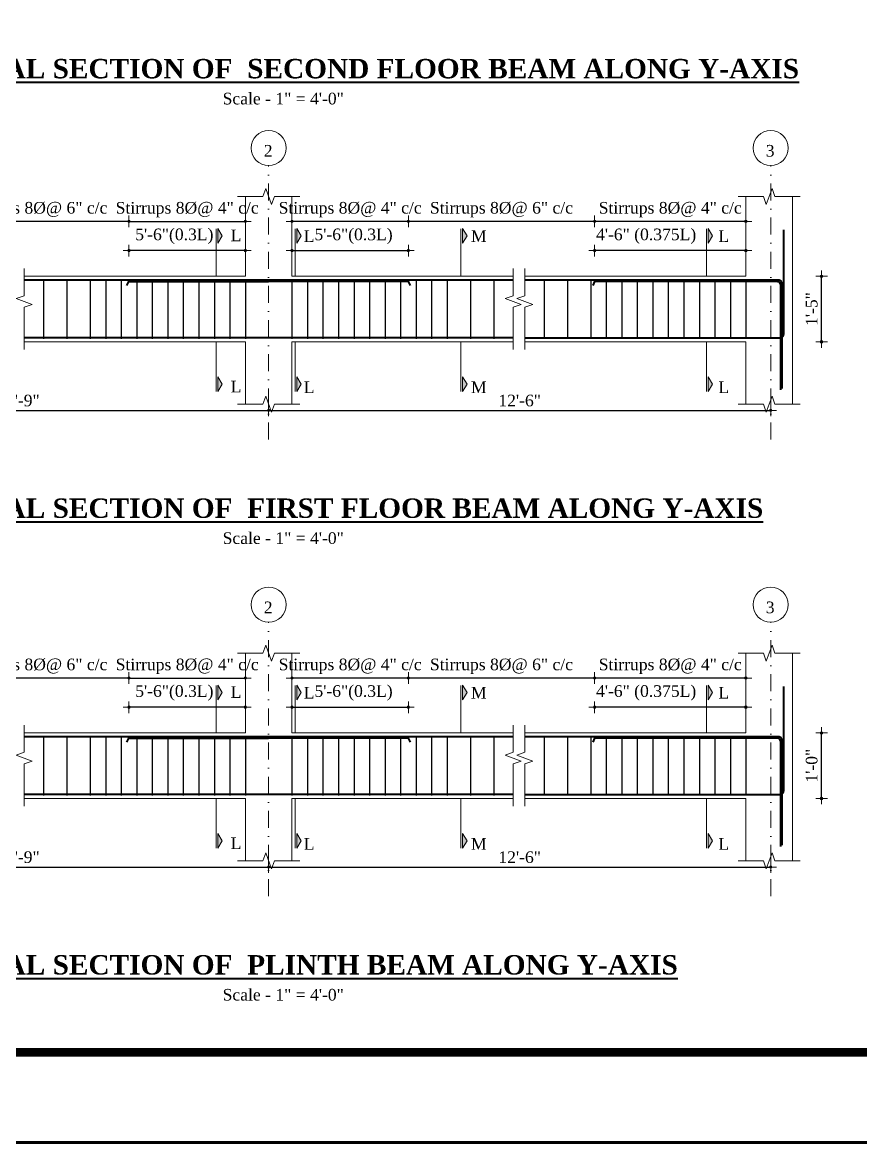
# Model space of a CAD drawing. Header units: inches. Extents: x 897 to 49934, y -34925 to -18564.
# Drawn here: x 25631 to 26063, y -25586 to -25009 of the extents above; entities that cross this region are included whole.
import ezdxf

# ---------------------------------------------------------------- set-up
doc = ezdxf.new("R2010")
doc.units = ezdxf.units.IN
doc.header["$LTSCALE"] = 35
doc.header["$MEASUREMENT"] = 0
doc.header["$PDMODE"] = 34
doc.linetypes.add('DASHDOTX2', pattern=[2, 1, -0.5, 0, -0.5])
for name, color, linetype, lineweight in [('SES- Door&Window', 21, 'Continuous', 15), ('SES-CENTRE', 8, 'DASHDOTX2', 13), ('SES-DIMENSION', 142, 'Continuous', 13), ('SES-HACTH', 8, 'Continuous', 13), ('SES-REBARS', 1, 'Continuous', 40), ('SES-SHEETS', 7, 'Continuous', 60), ('SES-SLAB OUTLINE', 4, 'Continuous', 18), ('SES-TEXT', 3, 'Continuous', 20), ('SES-TitleText', 7, 'Continuous', 40)]:
    doc.layers.add(name, color=color, linetype=linetype, lineweight=lineweight)
doc.layers.add('SES-STIRRUP', color=10, linetype='Continuous')
doc.styles.add('SES-ARAIL', font='times.ttf', dxfattribs={"height": 6})
doc.styles.add('SES-Title Text', font='times.ttf', dxfattribs={"height": 10})
doc.dimstyles.new('1.4', dxfattribs={"dimscale": 0, "dimtxt": 6, "dimasz": 0.5, "dimexe": 2, "dimexo": 9, "dimgap": 2, "dimtad": 1, "dimdec": 0, "dimlfac": 0.5, "dimzin": 3, "dimdsep": 46, "dimlunit": 4, "dimtxsty": 'SES-ARAIL', "dimblk": 'DIM', "dimcen": 3, "dimdle": 3, "dimse1": 1, "dimse2": 1, "dimclrd": 256, "dimclre": 256, "dimclrt": 7, "dimadec": 1, "dimazin": 2, "dimtfac": 1, "dimtdec": 0, "dimtix": 1, "dimtofl": 0, "dimtmove": 2, "dimatfit": 3, "dimldrblk": 'arrow', "dimfxl": 2, "dimfrac": 2, "dimtolj": 2, "dimtzin": 0, "dimarcsym": 0})

# ---------------------------------------------------------------- blocks, each defined once
blk = doc.blocks.new('s1')
at = {"layer": 'SES-SHEETS', "color": 8}
blk.add_lwpolyline([(14202.23, -12888.64), (17370.23, -12888.64), (17370.23, -15126.64), (14202.23, -15126.64)], close=True, dxfattribs=at)
at = {"layer": 'SES-SHEETS'}
for points in [[(14295.23, -12933.64), (17325.23, -12933.64), (17325.23, -15081.64), (14295.23, -15081.64)], [(14296.23, -12934.64), (17324.23, -12934.64), (17324.23, -15080.64), (14296.23, -15080.64)], [(14297.23, -12935.64), (17323.23, -12935.64), (17323.23, -15079.64), (14297.23, -15079.64)], [(14298.23, -12936.64), (17322.23, -12936.64), (17322.23, -15078.64), (14298.23, -15078.64)]]:
    blk.add_lwpolyline(points, close=True, dxfattribs=at)
blk = doc.blocks.new('DIM')
at = {"layer": 'SES-DIMENSION'}
h = blk.add_hatch(color=256, dxfattribs=at)
h.paths.add_polyline_path([(0, 1.3), (0, 0), (1.3, 0, 0.414214)])
h.paths.add_polyline_path([(1.3, 0), (0, 0), (0, -1.3, 0.414214)])
h.paths.add_polyline_path([(0, 0), (-1.3, 0, 0.414214), (0, -1.3)])
h.paths.add_polyline_path([(0, 1.3, 0.414214), (-1.3, 0), (0, 0)])
for p, q in [((-6, 0), (6, 0)), ((0, 6), (0, -6))]:
    blk.add_line(p, q, dxfattribs=at)
blk.add_circle((0, 0), 1.28, dxfattribs=at)
blk = doc.blocks.new('*D252')
at = {"layer": 'Defpoints', "color": 0, "ltscale": 10, "transparency": 16777216}
for p in [(25686, -25361.95), (25686, -25377.96), (25746, -25382.67)]:
    blk.add_point(p, dxfattribs=at)
at = {"layer": 'SES-DIMENSION', "lineweight": -2, "ltscale": 10, "transparency": 16777216}
blk.add_line((25745.5, -25361.95), (25686.5, -25361.95), dxfattribs=at)
at = {"layer": 'SES-DIMENSION', "lineweight": -2, "ltscale": 10, "transparency": 16777216, "xscale": 0.5, "yscale": 0.5, "zscale": 0.5, "rotation": 180}
blk.add_blockref('DIM', (25686, -25361.95), dxfattribs=at)
at = {"layer": 'SES-DIMENSION', "lineweight": -2, "ltscale": 10, "transparency": 16777216, "xscale": 0.5, "yscale": 0.5, "zscale": 0.5}
blk.add_blockref('DIM', (25746, -25361.95), dxfattribs=at)
at = {"layer": 'SES-DIMENSION', "color": 7, "ltscale": 10, "transparency": 16777216, "insert": (25709.37, -25354.59), "char_height": 6, "attachment_point": 5, "style": 'SES-ARAIL'}
blk.add_mtext('\\A2;5\'-6"(0.3L)', dxfattribs=at)
blk = doc.blocks.new('arrow')
at = {"layer": 'SES-DIMENSION'}
blk.add_lwpolyline([(1.2, 0, 0, 2.1, 0), (-2.3, 0, 0, 0, 0), (1.2, 0, 0, 0, 0)], format="xyseb", dxfattribs=at)
blk = doc.blocks.new('*D253')
at = {"layer": 'Defpoints', "color": 0, "ltscale": 10, "transparency": 16777216}
for p in [(25746, -25346.91), (25746, -25360.45), (25686, -25377.96)]:
    blk.add_point(p, dxfattribs=at)
at = {"layer": 'SES-DIMENSION', "lineweight": -2, "ltscale": 10, "transparency": 16777216}
blk.add_line((25686.5, -25346.91), (25745.5, -25346.91), dxfattribs=at)
at = {"layer": 'SES-DIMENSION', "lineweight": -2, "ltscale": 10, "transparency": 16777216, "xscale": 0.5, "yscale": 0.5, "zscale": 0.5, "rotation": 180}
blk.add_blockref('DIM', (25686, -25346.91), dxfattribs=at)
at = {"layer": 'SES-DIMENSION', "lineweight": -2, "ltscale": 10, "transparency": 16777216, "xscale": 0.5, "yscale": 0.5, "zscale": 0.5}
blk.add_blockref('DIM', (25746, -25346.91), dxfattribs=at)
at = {"layer": 'SES-DIMENSION', "color": 7, "ltscale": 10, "transparency": 16777216, "insert": (25716, -25340.88), "char_height": 6, "attachment_point": 5, "style": 'SES-ARAIL'}
blk.add_mtext('\\A2;Stirrups 8%%C@ 4" c/c', dxfattribs=at)
blk = doc.blocks.new('*D254')
at = {"layer": 'Defpoints', "color": 0, "ltscale": 10, "transparency": 16777216}
for p in [(25926, -25361.95), (26004, -25382.67), (25926, -25385.42)]:
    blk.add_point(p, dxfattribs=at)
at = {"layer": 'SES-DIMENSION', "lineweight": -2, "ltscale": 10, "transparency": 16777216}
blk.add_line((26003.5, -25361.95), (25926.5, -25361.95), dxfattribs=at)
at = {"layer": 'SES-DIMENSION', "lineweight": -2, "ltscale": 10, "transparency": 16777216, "xscale": 0.5, "yscale": 0.5, "zscale": 0.5, "rotation": 180}
blk.add_blockref('DIM', (25926, -25361.95), dxfattribs=at)
at = {"layer": 'SES-DIMENSION', "lineweight": -2, "ltscale": 10, "transparency": 16777216, "xscale": 0.5, "yscale": 0.5, "zscale": 0.5}
blk.add_blockref('DIM', (26004, -25361.95), dxfattribs=at)
at = {"layer": 'SES-DIMENSION', "color": 7, "ltscale": 10, "transparency": 16777216, "insert": (25952.57, -25354.59), "char_height": 6, "attachment_point": 5, "style": 'SES-ARAIL'}
blk.add_mtext('\\A2;4\'-6" (0.375L)', dxfattribs=at)
blk = doc.blocks.new('*D255')
at = {"layer": 'Defpoints', "color": 0, "ltscale": 10, "transparency": 16777216}
for p in [(25926, -25346.91), (26004, -25358.89), (25926, -25363.45)]:
    blk.add_point(p, dxfattribs=at)
at = {"layer": 'SES-DIMENSION', "lineweight": -2, "ltscale": 10, "transparency": 16777216}
blk.add_line((26003.5, -25346.91), (25926.5, -25346.91), dxfattribs=at)
at = {"layer": 'SES-DIMENSION', "lineweight": -2, "ltscale": 10, "transparency": 16777216, "xscale": 0.5, "yscale": 0.5, "zscale": 0.5, "rotation": 180}
blk.add_blockref('DIM', (25926, -25346.91), dxfattribs=at)
at = {"layer": 'SES-DIMENSION', "lineweight": -2, "ltscale": 10, "transparency": 16777216, "xscale": 0.5, "yscale": 0.5, "zscale": 0.5}
blk.add_blockref('DIM', (26004, -25346.91), dxfattribs=at)
at = {"layer": 'SES-DIMENSION', "color": 7, "ltscale": 10, "transparency": 16777216, "insert": (25965, -25340.88), "char_height": 6, "attachment_point": 5, "style": 'SES-ARAIL'}
blk.add_mtext('\\A2;Stirrups 8%%C@ 4" c/c', dxfattribs=at)
blk = doc.blocks.new('*D256')
at = {"layer": 'Defpoints', "color": 0, "ltscale": 10, "transparency": 16777216}
for p in [(25830, -25361.95), (25830, -25377.96), (25770, -25382.67)]:
    blk.add_point(p, dxfattribs=at)
at = {"layer": 'SES-DIMENSION', "lineweight": -2, "ltscale": 10, "transparency": 16777216}
blk.add_line((25770.5, -25361.95), (25829.5, -25361.95), dxfattribs=at)
at = {"layer": 'SES-DIMENSION', "lineweight": -2, "ltscale": 10, "transparency": 16777216, "xscale": 0.5, "yscale": 0.5, "zscale": 0.5, "rotation": 180}
blk.add_blockref('DIM', (25770, -25361.95), dxfattribs=at)
at = {"layer": 'SES-DIMENSION', "lineweight": -2, "ltscale": 10, "transparency": 16777216, "xscale": 0.5, "yscale": 0.5, "zscale": 0.5}
blk.add_blockref('DIM', (25830, -25361.95), dxfattribs=at)
at = {"layer": 'SES-DIMENSION', "color": 7, "ltscale": 10, "transparency": 16777216, "insert": (25801.75, -25354.59), "char_height": 6, "attachment_point": 5, "style": 'SES-ARAIL'}
blk.add_mtext('\\A2;5\'-6"(0.3L)', dxfattribs=at)
blk = doc.blocks.new('*D257')
at = {"layer": 'Defpoints', "color": 0, "ltscale": 10, "transparency": 16777216}
for p in [(25830, -25346.91), (25926, -25363.45), (25830, -25377.96)]:
    blk.add_point(p, dxfattribs=at)
at = {"layer": 'SES-DIMENSION', "lineweight": -2, "ltscale": 10, "transparency": 16777216}
blk.add_line((25925.5, -25346.91), (25830.5, -25346.91), dxfattribs=at)
at = {"layer": 'SES-DIMENSION', "lineweight": -2, "ltscale": 10, "transparency": 16777216, "xscale": 0.5, "yscale": 0.5, "zscale": 0.5, "rotation": 180}
blk.add_blockref('DIM', (25830, -25346.91), dxfattribs=at)
at = {"layer": 'SES-DIMENSION', "lineweight": -2, "ltscale": 10, "transparency": 16777216, "xscale": 0.5, "yscale": 0.5, "zscale": 0.5}
blk.add_blockref('DIM', (25926, -25346.91), dxfattribs=at)
at = {"layer": 'SES-DIMENSION', "color": 7, "ltscale": 10, "transparency": 16777216, "insert": (25878, -25340.88), "char_height": 6, "attachment_point": 5, "style": 'SES-ARAIL'}
blk.add_mtext('\\A2;Stirrups 8%%C@ 6" c/c', dxfattribs=at)
blk = doc.blocks.new('*D258')
at = {"layer": 'Defpoints', "color": 0, "ltscale": 10, "transparency": 16777216}
for p in [(25770, -25346.91), (25770, -25360.45), (25830, -25377.96)]:
    blk.add_point(p, dxfattribs=at)
at = {"layer": 'SES-DIMENSION', "lineweight": -2, "ltscale": 10, "transparency": 16777216}
blk.add_line((25829.5, -25346.91), (25770.5, -25346.91), dxfattribs=at)
at = {"layer": 'SES-DIMENSION', "lineweight": -2, "ltscale": 10, "transparency": 16777216, "xscale": 0.5, "yscale": 0.5, "zscale": 0.5, "rotation": 180}
blk.add_blockref('DIM', (25770, -25346.91), dxfattribs=at)
at = {"layer": 'SES-DIMENSION', "lineweight": -2, "ltscale": 10, "transparency": 16777216, "xscale": 0.5, "yscale": 0.5, "zscale": 0.5}
blk.add_blockref('DIM', (25830, -25346.91), dxfattribs=at)
at = {"layer": 'SES-DIMENSION', "color": 7, "ltscale": 10, "transparency": 16777216, "insert": (25800, -25340.88), "char_height": 6, "attachment_point": 5, "style": 'SES-ARAIL'}
blk.add_mtext('\\A2;Stirrups 8%%C@ 4" c/c', dxfattribs=at)
blk = doc.blocks.new('*D259')
at = {"layer": 'Defpoints', "color": 0, "ltscale": 10, "transparency": 16777216}
for p in [(26038.75, -25375.21), (26042.98, -25375.21), (26038.75, -25409.02)]:
    blk.add_point(p, dxfattribs=at)
at = {"layer": 'SES-DIMENSION', "lineweight": -2, "ltscale": 10, "transparency": 16777216}
blk.add_line((26042.98, -25408.52), (26042.98, -25375.71), dxfattribs=at)
at = {"layer": 'SES-DIMENSION', "lineweight": -2, "ltscale": 10, "transparency": 16777216, "xscale": 0.5, "yscale": 0.5, "zscale": 0.5}
for p, rotation in [((26042.98, -25375.21), 90), ((26042.98, -25409.02), 270)]:
    blk.add_blockref('DIM', p, dxfattribs=dict(at, rotation=rotation))
at = {"layer": 'SES-DIMENSION', "color": 7, "ltscale": 10, "transparency": 16777216, "insert": (26037.93, -25392.12), "char_height": 6, "attachment_point": 5, "rotation": 90, "style": 'SES-ARAIL'}
blk.add_mtext('\\A2;1\'-0"', dxfattribs=at)
blk = doc.blocks.new('*D260')
at = {"layer": 'Defpoints', "color": 0, "ltscale": 10, "transparency": 16777216}
for p in [(25758, -25444.35), (26016.77, -25444.35), (26016.77, -25444.35)]:
    blk.add_point(p, dxfattribs=at)
at = {"layer": 'SES-DIMENSION', "lineweight": -2, "ltscale": 10, "transparency": 16777216}
blk.add_line((25758.5, -25444.35), (26016.27, -25444.35), dxfattribs=at)
at = {"layer": 'SES-DIMENSION', "lineweight": -2, "ltscale": 10, "transparency": 16777216, "xscale": 0.5, "yscale": 0.5, "zscale": 0.5, "rotation": 180}
blk.add_blockref('DIM', (25758, -25444.35), dxfattribs=at)
at = {"layer": 'SES-DIMENSION', "lineweight": -2, "ltscale": 10, "transparency": 16777216, "xscale": 0.5, "yscale": 0.5, "zscale": 0.5}
blk.add_blockref('DIM', (26016.77, -25444.35), dxfattribs=at)
at = {"layer": 'SES-DIMENSION', "color": 7, "ltscale": 10, "transparency": 16777216, "insert": (25887.38, -25439.3), "char_height": 6, "attachment_point": 5, "style": 'SES-ARAIL'}
blk.add_mtext('\\A2;12\'-6"', dxfattribs=at)
blk = doc.blocks.new('*D261')
at = {"layer": 'Defpoints', "color": 0, "ltscale": 10, "transparency": 16777216}
for p in [(25590, -25346.91), (25686, -25364.95), (25590, -25385.42)]:
    blk.add_point(p, dxfattribs=at)
at = {"layer": 'SES-DIMENSION', "lineweight": -2, "ltscale": 10, "transparency": 16777216}
blk.add_line((25685.5, -25346.91), (25590.5, -25346.91), dxfattribs=at)
at = {"layer": 'SES-DIMENSION', "lineweight": -2, "ltscale": 10, "transparency": 16777216, "xscale": 0.5, "yscale": 0.5, "zscale": 0.5, "rotation": 180}
blk.add_blockref('DIM', (25590, -25346.91), dxfattribs=at)
at = {"layer": 'SES-DIMENSION', "lineweight": -2, "ltscale": 10, "transparency": 16777216, "xscale": 0.5, "yscale": 0.5, "zscale": 0.5}
blk.add_blockref('DIM', (25686, -25346.91), dxfattribs=at)
at = {"layer": 'SES-DIMENSION', "color": 7, "ltscale": 10, "transparency": 16777216, "insert": (25638, -25340.88), "char_height": 6, "attachment_point": 5, "style": 'SES-ARAIL'}
blk.add_mtext('\\A2;Stirrups 8%%C@ 6" c/c', dxfattribs=at)
blk = doc.blocks.new('*D262')
at = {"layer": 'Defpoints', "color": 0, "ltscale": 10, "transparency": 16777216}
for p in [(25500, -25444.35), (25758, -25443.24), (25758, -25444.35)]:
    blk.add_point(p, dxfattribs=at)
at = {"layer": 'SES-DIMENSION', "lineweight": -2, "ltscale": 10, "transparency": 16777216}
blk.add_line((25500.5, -25444.35), (25757.5, -25444.35), dxfattribs=at)
at = {"layer": 'SES-DIMENSION', "lineweight": -2, "ltscale": 10, "transparency": 16777216, "xscale": 0.5, "yscale": 0.5, "zscale": 0.5, "rotation": 180}
blk.add_blockref('DIM', (25500, -25444.35), dxfattribs=at)
at = {"layer": 'SES-DIMENSION', "lineweight": -2, "ltscale": 10, "transparency": 16777216, "xscale": 0.5, "yscale": 0.5, "zscale": 0.5}
blk.add_blockref('DIM', (25758, -25444.35), dxfattribs=at)
at = {"layer": 'SES-DIMENSION', "color": 7, "ltscale": 10, "transparency": 16777216, "insert": (25629, -25439.29), "char_height": 6, "attachment_point": 5, "style": 'SES-ARAIL'}
blk.add_mtext('\\A2;12\'-9"', dxfattribs=at)
blk = doc.blocks.new('*D265')
at = {"layer": 'Defpoints', "color": 0, "ltscale": 10, "transparency": 16777216}
for p in [(25686, -25126.57), (25686, -25142.58), (25746, -25147.28)]:
    blk.add_point(p, dxfattribs=at)
at = {"layer": 'SES-DIMENSION', "lineweight": -2, "ltscale": 10, "transparency": 16777216}
blk.add_line((25745.5, -25126.57), (25686.5, -25126.57), dxfattribs=at)
at = {"layer": 'SES-DIMENSION', "lineweight": -2, "ltscale": 10, "transparency": 16777216, "xscale": 0.5, "yscale": 0.5, "zscale": 0.5, "rotation": 180}
blk.add_blockref('DIM', (25686, -25126.57), dxfattribs=at)
at = {"layer": 'SES-DIMENSION', "lineweight": -2, "ltscale": 10, "transparency": 16777216, "xscale": 0.5, "yscale": 0.5, "zscale": 0.5}
blk.add_blockref('DIM', (25746, -25126.57), dxfattribs=at)
at = {"layer": 'SES-DIMENSION', "color": 7, "ltscale": 10, "transparency": 16777216, "insert": (25709.37, -25119.2), "char_height": 6, "attachment_point": 5, "style": 'SES-ARAIL'}
blk.add_mtext('\\A2;5\'-6"(0.3L)', dxfattribs=at)
blk = doc.blocks.new('*D266')
at = {"layer": 'Defpoints', "color": 0, "ltscale": 10, "transparency": 16777216}
for p in [(25746, -25111.52), (25746, -25125.07), (25686, -25142.58)]:
    blk.add_point(p, dxfattribs=at)
at = {"layer": 'SES-DIMENSION', "lineweight": -2, "ltscale": 10, "transparency": 16777216}
blk.add_line((25686.5, -25111.52), (25745.5, -25111.52), dxfattribs=at)
at = {"layer": 'SES-DIMENSION', "lineweight": -2, "ltscale": 10, "transparency": 16777216, "xscale": 0.5, "yscale": 0.5, "zscale": 0.5, "rotation": 180}
blk.add_blockref('DIM', (25686, -25111.52), dxfattribs=at)
at = {"layer": 'SES-DIMENSION', "lineweight": -2, "ltscale": 10, "transparency": 16777216, "xscale": 0.5, "yscale": 0.5, "zscale": 0.5}
blk.add_blockref('DIM', (25746, -25111.52), dxfattribs=at)
at = {"layer": 'SES-DIMENSION', "color": 7, "ltscale": 10, "transparency": 16777216, "insert": (25716, -25105.49), "char_height": 6, "attachment_point": 5, "style": 'SES-ARAIL'}
blk.add_mtext('\\A2;Stirrups 8%%C@ 4" c/c', dxfattribs=at)
blk = doc.blocks.new('*D267')
at = {"layer": 'Defpoints', "color": 0, "ltscale": 10, "transparency": 16777216}
for p in [(25926, -25126.57), (26004, -25147.28), (25926, -25150.03)]:
    blk.add_point(p, dxfattribs=at)
at = {"layer": 'SES-DIMENSION', "lineweight": -2, "ltscale": 10, "transparency": 16777216}
blk.add_line((26003.5, -25126.57), (25926.5, -25126.57), dxfattribs=at)
at = {"layer": 'SES-DIMENSION', "lineweight": -2, "ltscale": 10, "transparency": 16777216, "xscale": 0.5, "yscale": 0.5, "zscale": 0.5, "rotation": 180}
blk.add_blockref('DIM', (25926, -25126.57), dxfattribs=at)
at = {"layer": 'SES-DIMENSION', "lineweight": -2, "ltscale": 10, "transparency": 16777216, "xscale": 0.5, "yscale": 0.5, "zscale": 0.5}
blk.add_blockref('DIM', (26004, -25126.57), dxfattribs=at)
at = {"layer": 'SES-DIMENSION', "color": 7, "ltscale": 10, "transparency": 16777216, "insert": (25952.57, -25119.2), "char_height": 6, "attachment_point": 5, "style": 'SES-ARAIL'}
blk.add_mtext('\\A2;4\'-6" (0.375L)', dxfattribs=at)
blk = doc.blocks.new('*D268')
at = {"layer": 'Defpoints', "color": 0, "ltscale": 10, "transparency": 16777216}
for p in [(25926, -25111.52), (26004, -25123.5), (25926, -25128.07)]:
    blk.add_point(p, dxfattribs=at)
at = {"layer": 'SES-DIMENSION', "lineweight": -2, "ltscale": 10, "transparency": 16777216}
blk.add_line((26003.5, -25111.52), (25926.5, -25111.52), dxfattribs=at)
at = {"layer": 'SES-DIMENSION', "lineweight": -2, "ltscale": 10, "transparency": 16777216, "xscale": 0.5, "yscale": 0.5, "zscale": 0.5, "rotation": 180}
blk.add_blockref('DIM', (25926, -25111.52), dxfattribs=at)
at = {"layer": 'SES-DIMENSION', "lineweight": -2, "ltscale": 10, "transparency": 16777216, "xscale": 0.5, "yscale": 0.5, "zscale": 0.5}
blk.add_blockref('DIM', (26004, -25111.52), dxfattribs=at)
at = {"layer": 'SES-DIMENSION', "color": 7, "ltscale": 10, "transparency": 16777216, "insert": (25965, -25105.49), "char_height": 6, "attachment_point": 5, "style": 'SES-ARAIL'}
blk.add_mtext('\\A2;Stirrups 8%%C@ 4" c/c', dxfattribs=at)
blk = doc.blocks.new('*D269')
at = {"layer": 'Defpoints', "color": 0, "ltscale": 10, "transparency": 16777216}
for p in [(25830, -25126.57), (25770, -25147.28), (25830, -25142.58)]:
    blk.add_point(p, dxfattribs=at)
at = {"layer": 'SES-DIMENSION', "lineweight": -2, "ltscale": 10, "transparency": 16777216}
blk.add_line((25770.5, -25126.57), (25829.5, -25126.57), dxfattribs=at)
at = {"layer": 'SES-DIMENSION', "lineweight": -2, "ltscale": 10, "transparency": 16777216, "xscale": 0.5, "yscale": 0.5, "zscale": 0.5, "rotation": 180}
blk.add_blockref('DIM', (25770, -25126.57), dxfattribs=at)
at = {"layer": 'SES-DIMENSION', "lineweight": -2, "ltscale": 10, "transparency": 16777216, "xscale": 0.5, "yscale": 0.5, "zscale": 0.5}
blk.add_blockref('DIM', (25830, -25126.57), dxfattribs=at)
at = {"layer": 'SES-DIMENSION', "color": 7, "ltscale": 10, "transparency": 16777216, "insert": (25801.75, -25119.2), "char_height": 6, "attachment_point": 5, "style": 'SES-ARAIL'}
blk.add_mtext('\\A2;5\'-6"(0.3L)', dxfattribs=at)
blk = doc.blocks.new('*D270')
at = {"layer": 'Defpoints', "color": 0, "ltscale": 10, "transparency": 16777216}
for p in [(25830, -25111.52), (25926, -25128.07), (25830, -25142.58)]:
    blk.add_point(p, dxfattribs=at)
at = {"layer": 'SES-DIMENSION', "lineweight": -2, "ltscale": 10, "transparency": 16777216}
blk.add_line((25925.5, -25111.52), (25830.5, -25111.52), dxfattribs=at)
at = {"layer": 'SES-DIMENSION', "lineweight": -2, "ltscale": 10, "transparency": 16777216, "xscale": 0.5, "yscale": 0.5, "zscale": 0.5, "rotation": 180}
blk.add_blockref('DIM', (25830, -25111.52), dxfattribs=at)
at = {"layer": 'SES-DIMENSION', "lineweight": -2, "ltscale": 10, "transparency": 16777216, "xscale": 0.5, "yscale": 0.5, "zscale": 0.5}
blk.add_blockref('DIM', (25926, -25111.52), dxfattribs=at)
at = {"layer": 'SES-DIMENSION', "color": 7, "ltscale": 10, "transparency": 16777216, "insert": (25878, -25105.49), "char_height": 6, "attachment_point": 5, "style": 'SES-ARAIL'}
blk.add_mtext('\\A2;Stirrups 8%%C@ 6" c/c', dxfattribs=at)
blk = doc.blocks.new('*D271')
at = {"layer": 'Defpoints', "color": 0, "ltscale": 10, "transparency": 16777216}
for p in [(25770, -25111.52), (25770, -25125.07), (25830, -25142.58)]:
    blk.add_point(p, dxfattribs=at)
at = {"layer": 'SES-DIMENSION', "lineweight": -2, "ltscale": 10, "transparency": 16777216}
blk.add_line((25829.5, -25111.52), (25770.5, -25111.52), dxfattribs=at)
at = {"layer": 'SES-DIMENSION', "lineweight": -2, "ltscale": 10, "transparency": 16777216, "xscale": 0.5, "yscale": 0.5, "zscale": 0.5, "rotation": 180}
blk.add_blockref('DIM', (25770, -25111.52), dxfattribs=at)
at = {"layer": 'SES-DIMENSION', "lineweight": -2, "ltscale": 10, "transparency": 16777216, "xscale": 0.5, "yscale": 0.5, "zscale": 0.5}
blk.add_blockref('DIM', (25830, -25111.52), dxfattribs=at)
at = {"layer": 'SES-DIMENSION', "color": 7, "ltscale": 10, "transparency": 16777216, "insert": (25800, -25105.49), "char_height": 6, "attachment_point": 5, "style": 'SES-ARAIL'}
blk.add_mtext('\\A2;Stirrups 8%%C@ 4" c/c', dxfattribs=at)
blk = doc.blocks.new('*D272')
at = {"layer": 'Defpoints', "color": 0, "ltscale": 10, "transparency": 16777216}
for p in [(26038.75, -25139.83), (26042.98, -25139.83), (26038.75, -25173.63)]:
    blk.add_point(p, dxfattribs=at)
at = {"layer": 'SES-DIMENSION', "lineweight": -2, "ltscale": 10, "transparency": 16777216}
blk.add_line((26042.98, -25173.13), (26042.98, -25140.33), dxfattribs=at)
at = {"layer": 'SES-DIMENSION', "lineweight": -2, "ltscale": 10, "transparency": 16777216, "xscale": 0.5, "yscale": 0.5, "zscale": 0.5}
for p, rotation in [((26042.98, -25139.83), 90), ((26042.98, -25173.63), 270)]:
    blk.add_blockref('DIM', p, dxfattribs=dict(at, rotation=rotation))
at = {"layer": 'SES-DIMENSION', "color": 7, "ltscale": 10, "transparency": 16777216, "insert": (26037.93, -25156.73), "char_height": 6, "attachment_point": 5, "rotation": 90, "style": 'SES-ARAIL'}
blk.add_mtext('\\A2;1\'-5"', dxfattribs=at)
blk = doc.blocks.new('*D273')
at = {"layer": 'Defpoints', "color": 0, "ltscale": 10, "transparency": 16777216}
for p in [(25758, -25208.96), (26016.77, -25208.96), (26016.77, -25208.96)]:
    blk.add_point(p, dxfattribs=at)
at = {"layer": 'SES-DIMENSION', "lineweight": -2, "ltscale": 10, "transparency": 16777216}
blk.add_line((25758.5, -25208.96), (26016.27, -25208.96), dxfattribs=at)
at = {"layer": 'SES-DIMENSION', "lineweight": -2, "ltscale": 10, "transparency": 16777216, "xscale": 0.5, "yscale": 0.5, "zscale": 0.5, "rotation": 180}
blk.add_blockref('DIM', (25758, -25208.96), dxfattribs=at)
at = {"layer": 'SES-DIMENSION', "lineweight": -2, "ltscale": 10, "transparency": 16777216, "xscale": 0.5, "yscale": 0.5, "zscale": 0.5}
blk.add_blockref('DIM', (26016.77, -25208.96), dxfattribs=at)
at = {"layer": 'SES-DIMENSION', "color": 7, "ltscale": 10, "transparency": 16777216, "insert": (25887.38, -25203.91), "char_height": 6, "attachment_point": 5, "style": 'SES-ARAIL'}
blk.add_mtext('\\A2;12\'-6"', dxfattribs=at)
blk = doc.blocks.new('*D274')
at = {"layer": 'Defpoints', "color": 0, "ltscale": 10, "transparency": 16777216}
for p in [(25590, -25111.52), (25686, -25129.57), (25590, -25150.03)]:
    blk.add_point(p, dxfattribs=at)
at = {"layer": 'SES-DIMENSION', "lineweight": -2, "ltscale": 10, "transparency": 16777216}
blk.add_line((25685.5, -25111.52), (25590.5, -25111.52), dxfattribs=at)
at = {"layer": 'SES-DIMENSION', "lineweight": -2, "ltscale": 10, "transparency": 16777216, "xscale": 0.5, "yscale": 0.5, "zscale": 0.5, "rotation": 180}
blk.add_blockref('DIM', (25590, -25111.52), dxfattribs=at)
at = {"layer": 'SES-DIMENSION', "lineweight": -2, "ltscale": 10, "transparency": 16777216, "xscale": 0.5, "yscale": 0.5, "zscale": 0.5}
blk.add_blockref('DIM', (25686, -25111.52), dxfattribs=at)
at = {"layer": 'SES-DIMENSION', "color": 7, "ltscale": 10, "transparency": 16777216, "insert": (25638, -25105.49), "char_height": 6, "attachment_point": 5, "style": 'SES-ARAIL'}
blk.add_mtext('\\A2;Stirrups 8%%C@ 6" c/c', dxfattribs=at)
blk = doc.blocks.new('*D275')
at = {"layer": 'Defpoints', "color": 0, "ltscale": 10, "transparency": 16777216}
for p in [(25500, -25208.96), (25758, -25207.86), (25758, -25208.96)]:
    blk.add_point(p, dxfattribs=at)
at = {"layer": 'SES-DIMENSION', "lineweight": -2, "ltscale": 10, "transparency": 16777216}
blk.add_line((25500.5, -25208.96), (25757.5, -25208.96), dxfattribs=at)
at = {"layer": 'SES-DIMENSION', "lineweight": -2, "ltscale": 10, "transparency": 16777216, "xscale": 0.5, "yscale": 0.5, "zscale": 0.5, "rotation": 180}
blk.add_blockref('DIM', (25500, -25208.96), dxfattribs=at)
at = {"layer": 'SES-DIMENSION', "lineweight": -2, "ltscale": 10, "transparency": 16777216, "xscale": 0.5, "yscale": 0.5, "zscale": 0.5}
blk.add_blockref('DIM', (25758, -25208.96), dxfattribs=at)
at = {"layer": 'SES-DIMENSION', "color": 7, "ltscale": 10, "transparency": 16777216, "insert": (25629, -25203.9), "char_height": 6, "attachment_point": 5, "style": 'SES-ARAIL'}
blk.add_mtext('\\A2;12\'-9"', dxfattribs=at)

msp = doc.modelspace()

# ---------------------------------------------------------------- hatches: boundary and pattern name
at = {"layer": 'SES-HACTH', "ltscale": 10}
for points in [[(25731.8, -25115.28), (25731.8, -25122.78), (25734.11, -25119.03)], [(25772.46, -25115.28), (25772.46, -25122.78), (25774.77, -25119.03)], [(25857.99, -25115.28), (25857.99, -25122.78), (25860.3, -25119.03)], [(25984.5, -25115.28), (25984.5, -25122.78), (25986.81, -25119.03)], [(25731.8, -25199.23), (25731.8, -25191.72), (25734.11, -25195.47)], [(25772.46, -25199.23), (25772.46, -25191.72), (25774.77, -25195.47)], [(25857.99, -25199.23), (25857.99, -25191.72), (25860.3, -25195.47)], [(25984.5, -25199.23), (25984.5, -25191.72), (25986.81, -25195.47)], [(25731.8, -25350.67), (25731.8, -25358.17), (25734.11, -25354.42)], [(25772.46, -25350.67), (25772.46, -25358.17), (25774.77, -25354.42)], [(25857.99, -25350.67), (25857.99, -25358.17), (25860.3, -25354.42)], [(25984.5, -25350.67), (25984.5, -25358.17), (25986.81, -25354.42)], [(25731.8, -25434.61), (25731.8, -25427.11), (25734.11, -25430.86)], [(25772.46, -25434.61), (25772.46, -25427.11), (25774.77, -25430.86)], [(25857.99, -25434.61), (25857.99, -25427.11), (25860.3, -25430.86)], [(25984.5, -25434.61), (25984.5, -25427.11), (25986.81, -25430.86)]]:
    msp.add_hatch(color=256, dxfattribs=at).paths.add_polyline_path(points)

# ---------------------------------------------------------------- linework, layer by layer
at = {"layer": 'SES-CENTRE', "ltscale": 0.25}
for p, q in [((25758, -25223.96), (25758, -25082.72)), ((26016.77, -25223.96), (26016.77, -25082.72)), ((25758, -25459.34), (25758, -25318.1)), ((26016.77, -25459.34), (26016.77, -25318.1))]:
    msp.add_line(p, q, dxfattribs=at)
at = {"layer": 'SES-DIMENSION', "ltscale": 10}
for p, q in [((25730.94, -25139.83), (25730.94, -25115.33)), ((25771.61, -25139.83), (25771.61, -25115.33)), ((25857.13, -25139.83), (25857.13, -25115.33)), ((25983.65, -25139.83), (25983.65, -25115.33)), ((25730.94, -25199.18), (25730.94, -25173.63)), ((25771.61, -25199.18), (25771.61, -25173.63)), ((25857.13, -25199.18), (25857.13, -25173.63)), ((25983.65, -25199.18), (25983.65, -25173.63)), ((25730.94, -25375.21), (25730.94, -25350.72)), ((25771.61, -25375.21), (25771.61, -25350.72)), ((25857.13, -25375.21), (25857.13, -25350.72)), ((25983.65, -25375.21), (25983.65, -25350.72)), ((25730.94, -25434.56), (25730.94, -25409.02)), ((25771.61, -25434.56), (25771.61, -25409.02)), ((25857.13, -25434.56), (25857.13, -25409.02)), ((25983.65, -25434.56), (25983.65, -25409.02))]:
    msp.add_line(p, q, dxfattribs=at)
for points in [[(25731.8, -25122.78), (25731.8, -25115.28), (25734.11, -25119.03), (25731.8, -25122.78)], [(25772.46, -25122.78), (25772.46, -25115.28), (25774.77, -25119.03), (25772.46, -25122.78)], [(25857.99, -25122.78), (25857.99, -25115.28), (25860.3, -25119.03), (25857.99, -25122.78)], [(25984.5, -25122.78), (25984.5, -25115.28), (25986.81, -25119.03), (25984.5, -25122.78)], [(25731.8, -25358.17), (25731.8, -25350.67), (25734.11, -25354.42), (25731.8, -25358.17)], [(25772.46, -25358.17), (25772.46, -25350.67), (25774.77, -25354.42), (25772.46, -25358.17)], [(25857.99, -25358.17), (25857.99, -25350.67), (25860.3, -25354.42), (25857.99, -25358.17)], [(25984.5, -25358.17), (25984.5, -25350.67), (25986.81, -25354.42), (25984.5, -25358.17)]]:
    msp.add_lwpolyline(points, dxfattribs=at)
at = {"layer": 'SES-DIMENSION', "linetype": 'Continuous', "ltscale": 10}
for centre in [(25758, -25073.72), (26016.77, -25073.72), (25758, -25309.1), (26016.77, -25309.1)]:
    msp.add_circle(centre, 9, dxfattribs=at)
at = {"layer": 'SES-REBARS', "ltscale": 10}
for p, q in [((25884, -25141.83), (25632, -25141.83)), ((25884, -25171.63), (25632, -25171.63)), ((25884, -25377.21), (25632, -25377.21)), ((25884, -25407.02), (25632, -25407.02))]:
    msp.add_line(p, q, dxfattribs=at)
for points in [[(26004, -25171.63), (26021.49, -25171.63, 0.414214), (26023.5, -25169.62), (26023.5, -25115.83)], [(26022.75, -25197.63), (26022.75, -25143.85, 0.414214), (26020.74, -25141.83), (26004, -25141.83)], [(26022, -25198.38), (26022, -25144.6, 0.414214), (26019.99, -25142.58), (26004, -25142.58)], [(26004, -25407.02), (26021.49, -25407.02, 0.414214), (26023.5, -25405), (26023.5, -25351.21)], [(26022.75, -25433.02), (26022.75, -25379.23, 0.414214), (26020.74, -25377.21), (26004, -25377.21)], [(26022, -25433.77), (26022, -25379.98, 0.414214), (26019.99, -25377.96), (26004, -25377.96)]]:
    msp.add_lwpolyline(points, format="xyb", dxfattribs=at)
for points in [[(25684.96, -25144.58), (25686, -25142.58), (25758, -25142.58)], [(25831.04, -25144.58), (25830, -25142.58), (25758, -25142.58)], [(26020.74, -25141.83), (25890, -25141.83)], [(26019.99, -25142.58), (25926, -25142.58), (25925.05, -25144.58)], [(25890, -25171.63), (26022, -25171.63)], [(25684.96, -25379.96), (25686, -25377.96), (25758, -25377.96)], [(25831.04, -25379.96), (25830, -25377.96), (25758, -25377.96)], [(26020.74, -25377.21), (25890, -25377.21)], [(26019.99, -25377.96), (25926, -25377.96), (25925.05, -25379.96)], [(25890, -25407.02), (26022, -25407.02)]]:
    msp.add_lwpolyline(points, dxfattribs=at)
at = {"layer": 'SES-SLAB OUTLINE', "ltscale": 10}
for p, q in [((25746, -25139.83), (25746, -25098.66)), ((25770, -25139.83), (25770, -25098.66)), ((26004, -25139.83), (26004, -25098.66)), ((26028, -25205.83), (26028, -25098.66)), ((25632, -25139.83), (25746, -25139.83)), ((25884, -25139.83), (25770, -25139.83)), ((26004, -25139.83), (25890, -25139.83)), ((25632, -25173.63), (25746, -25173.63)), ((25746, -25205.83), (25746, -25173.63)), ((25884, -25173.63), (25770, -25173.63)), ((25770, -25205.83), (25770, -25173.63)), ((26004, -25173.63), (25890, -25173.63)), ((26004, -25205.83), (26004, -25173.63)), ((25746, -25375.21), (25746, -25334.05)), ((25770, -25375.21), (25770, -25334.05)), ((26004, -25375.21), (26004, -25334.05)), ((26028, -25441.21), (26028, -25334.05)), ((25632, -25375.21), (25746, -25375.21)), ((25884, -25375.21), (25770, -25375.21)), ((26004, -25375.21), (25890, -25375.21)), ((25632, -25409.02), (25746, -25409.02)), ((25746, -25441.21), (25746, -25409.02)), ((25884, -25409.02), (25770, -25409.02)), ((25770, -25441.21), (25770, -25409.02)), ((26004, -25409.02), (25890, -25409.02)), ((26004, -25441.21), (26004, -25409.02))]:
    msp.add_line(p, q, dxfattribs=at)
at = {"layer": 'SES-SLAB OUTLINE', "linetype": 'Continuous', "ltscale": 10}
for points in [[(25774, -25098.66), (25761, -25098.66), (25759.5, -25102.79), (25756.5, -25094.54), (25755, -25098.66), (25742, -25098.66)], [(26000, -25098.66), (26013, -25098.66), (26014.5, -25102.79), (26017.5, -25094.54), (26019, -25098.66), (26032, -25098.66)], [(25632, -25135.83), (25632, -25149.83), (25627.88, -25151.33), (25636.12, -25154.33), (25632, -25155.83), (25632, -25177.63)], [(25884, -25135.83), (25884, -25149.83), (25879.88, -25151.33), (25888.12, -25154.33), (25884, -25155.83), (25884, -25177.63)], [(25890, -25135.83), (25890, -25149.83), (25885.88, -25151.33), (25894.12, -25154.33), (25890, -25155.83), (25890, -25177.63)], [(25774, -25205.83), (25761, -25205.83), (25759.5, -25209.95), (25756.5, -25201.7), (25755, -25205.83), (25742, -25205.83)], [(26000, -25205.83), (26013, -25205.83), (26014.5, -25209.95), (26017.5, -25201.7), (26019, -25205.83), (26032, -25205.83)], [(25774, -25334.05), (25761, -25334.05), (25759.5, -25338.17), (25756.5, -25329.93), (25755, -25334.05), (25742, -25334.05)], [(26000, -25334.05), (26013, -25334.05), (26014.5, -25338.17), (26017.5, -25329.93), (26019, -25334.05), (26032, -25334.05)], [(25632, -25371.21), (25632, -25385.21), (25627.88, -25386.71), (25636.12, -25389.71), (25632, -25391.21), (25632, -25413.02)], [(25884, -25371.21), (25884, -25385.21), (25879.88, -25386.71), (25888.12, -25389.71), (25884, -25391.21), (25884, -25413.02)], [(25890, -25371.21), (25890, -25385.21), (25885.88, -25386.71), (25894.12, -25389.71), (25890, -25391.21), (25890, -25413.02)], [(25774, -25441.21), (25761, -25441.21), (25759.5, -25445.33), (25756.5, -25437.09), (25755, -25441.21), (25742, -25441.21)], [(26000, -25441.21), (26013, -25441.21), (26014.5, -25445.33), (26017.5, -25437.09), (26019, -25441.21), (26032, -25441.21)]]:
    msp.add_lwpolyline(points, dxfattribs=at)
at = {"layer": 'SES-STIRRUP'}
for p, q in [((25642, -25141.43), (25642, -25172.03)), ((25654, -25141.43), (25654, -25172.03)), ((25666, -25141.43), (25666, -25172.03)), ((25674, -25141.43), (25674, -25172.03)), ((25682, -25141.43), (25682, -25172.03)), ((25690, -25141.43), (25690, -25172.03)), ((25698, -25141.43), (25698, -25172.03)), ((25706, -25141.43), (25706, -25172.03)), ((25714, -25141.43), (25714, -25172.03)), ((25722, -25141.43), (25722, -25172.03)), ((25730, -25141.43), (25730, -25172.03)), ((25738, -25141.43), (25738, -25172.03)), ((25746, -25141.43), (25746, -25172.03)), ((25770, -25141.43), (25770, -25172.03)), ((25778, -25141.43), (25778, -25172.03)), ((25786, -25141.43), (25786, -25172.03)), ((25794, -25141.43), (25794, -25172.03)), ((25802, -25141.43), (25802, -25172.03)), ((25810, -25141.43), (25810, -25172.03)), ((25818, -25141.43), (25818, -25172.03)), ((25826, -25141.43), (25826, -25172.03)), ((25834, -25141.43), (25834, -25172.03)), ((25842, -25141.43), (25842, -25172.03)), ((25850, -25141.43), (25850, -25172.03)), ((25862, -25141.43), (25862, -25172.03)), ((25874, -25141.43), (25874, -25172.03)), ((25900, -25141.43), (25900, -25172.03)), ((25912, -25141.43), (25912, -25172.03)), ((25924, -25141.43), (25924, -25172.03)), ((25932, -25141.43), (25932, -25172.03)), ((25940, -25141.43), (25940, -25172.03)), ((25948, -25141.43), (25948, -25172.03)), ((25956, -25141.43), (25956, -25172.03)), ((25964, -25141.43), (25964, -25172.03)), ((25972, -25141.43), (25972, -25172.03)), ((25980, -25141.43), (25980, -25172.03)), ((25988, -25141.43), (25988, -25172.03)), ((25996, -25141.43), (25996, -25172.03)), ((26004, -25141.43), (26004, -25172.03)), ((25642, -25376.81), (25642, -25407.42)), ((25654, -25376.81), (25654, -25407.42)), ((25666, -25376.81), (25666, -25407.42)), ((25674, -25376.81), (25674, -25407.42)), ((25682, -25376.81), (25682, -25407.42)), ((25690, -25376.81), (25690, -25407.42)), ((25698, -25376.81), (25698, -25407.42)), ((25706, -25376.81), (25706, -25407.42)), ((25714, -25376.81), (25714, -25407.42)), ((25722, -25376.81), (25722, -25407.42)), ((25730, -25376.81), (25730, -25407.42)), ((25738, -25376.81), (25738, -25407.42)), ((25746, -25376.81), (25746, -25407.42)), ((25770, -25376.81), (25770, -25407.42)), ((25778, -25376.81), (25778, -25407.42)), ((25786, -25376.81), (25786, -25407.42)), ((25794, -25376.81), (25794, -25407.42)), ((25802, -25376.81), (25802, -25407.42)), ((25810, -25376.81), (25810, -25407.42)), ((25818, -25376.81), (25818, -25407.42)), ((25826, -25376.81), (25826, -25407.42)), ((25834, -25376.81), (25834, -25407.42)), ((25842, -25376.81), (25842, -25407.42)), ((25850, -25376.81), (25850, -25407.42)), ((25862, -25376.81), (25862, -25407.42)), ((25874, -25376.81), (25874, -25407.42)), ((25900, -25376.81), (25900, -25407.42)), ((25912, -25376.81), (25912, -25407.42)), ((25924, -25376.81), (25924, -25407.42)), ((25932, -25376.81), (25932, -25407.42)), ((25940, -25376.81), (25940, -25407.42)), ((25948, -25376.81), (25948, -25407.42)), ((25956, -25376.81), (25956, -25407.42)), ((25964, -25376.81), (25964, -25407.42)), ((25972, -25376.81), (25972, -25407.42)), ((25980, -25376.81), (25980, -25407.42)), ((25988, -25376.81), (25988, -25407.42)), ((25996, -25376.81), (25996, -25407.42)), ((26004, -25376.81), (26004, -25407.42))]:
    msp.add_line(p, q, dxfattribs=at)
at = {"layer": 'SES-TEXT', "ltscale": 10}
for points in [[(25731.8, -25191.72), (25731.8, -25199.23), (25734.11, -25195.47), (25731.8, -25191.72)], [(25772.46, -25191.72), (25772.46, -25199.23), (25774.77, -25195.47), (25772.46, -25191.72)], [(25857.99, -25191.72), (25857.99, -25199.23), (25860.3, -25195.47), (25857.99, -25191.72)], [(25984.5, -25191.72), (25984.5, -25199.23), (25986.81, -25195.47), (25984.5, -25191.72)], [(25731.8, -25427.11), (25731.8, -25434.61), (25734.11, -25430.86), (25731.8, -25427.11)], [(25772.46, -25427.11), (25772.46, -25434.61), (25774.77, -25430.86), (25772.46, -25427.11)], [(25857.99, -25427.11), (25857.99, -25434.61), (25860.3, -25430.86), (25857.99, -25427.11)], [(25984.5, -25427.11), (25984.5, -25434.61), (25986.81, -25430.86), (25984.5, -25427.11)]]:
    msp.add_lwpolyline(points, dxfattribs=at)

# ---------------------------------------------------------------- block references
at = {"layer": 'SES- Door&Window'}
msp.add_blockref('s1', (9649.81, -10459.76), dxfattribs=at)

# ---------------------------------------------------------------- texts
at = {"layer": 'SES-TEXT', "style": 'SES-ARAIL'}
for s, p in [('2', (25755.48, -25078.12)), ('3', (26014.24, -25078.12)), ('2', (25755.48, -25313.5)), ('3', (26014.24, -25313.5))]:
    msp.add_text(s, height=6, dxfattribs=at).set_placement(p)
at = {"layer": 'SES-TEXT', "ltscale": 10, "style": 'SES-ARAIL'}
for s, p in [('L', (25738.4, -25121.76)), ('L', (25776.11, -25122.12)), ('M', (25862.29, -25122.12)), ('L', (25989.83, -25122.12)), ('L', (25738.4, -25199.69)), ('L', (25776.11, -25200.05)), ('M', (25862.29, -25200.05)), ('L', (25989.83, -25200.05)), ('L', (25738.4, -25357.14)), ('L', (25776.11, -25357.51)), ('M', (25862.29, -25357.51)), ('L', (25989.83, -25357.51)), ('L', (25738.4, -25435.07)), ('L', (25776.11, -25435.44)), ('M', (25862.29, -25435.44)), ('L', (25989.83, -25435.44))]:
    msp.add_text(s, height=6, dxfattribs=at).set_placement(p)
at = {"layer": 'SES-TitleText', "ltscale": 10, "style": 'SES-ARAIL'}
for p in [(25734.28, -25051.23), (25734.28, -25277.8), (25734.28, -25513.18)]:
    msp.add_text('Scale - 1" = 4\'-0"', height=6, dxfattribs=at).set_placement(p)
at = {"layer": 'SES-TitleText', "char_height": 10, "width": 521.0009, "attachment_point": 1, "style": 'SES-Title Text'}
for s, insert in [('{\\fTimes New Roman|b1|i0|c0|p18;\\LLONGITUDNAL SECTION OF  SECOND FLOOR BEAM ALONG Y-AXIS}', (25528.73, -25027.79)), ('{\\fTimes New Roman|b1|i0|c0|p18;\\LLONGITUDNAL SECTION OF  FIRST FLOOR BEAM ALONG Y-AXIS}', (25528.73, -25254.36)), ('{\\fTimes New Roman|b1|i0|c0|p18;\\LLONGITUDNAL SECTION OF  PLINTH BEAM ALONG Y-AXIS}', (25528.73, -25489.75))]:
    msp.add_mtext(s, dxfattribs=dict(at, insert=insert))

# ---------------------------------------------------------------- dimensions: what is measured, and where the dimension line sits
at = {"layer": 'SES-DIMENSION', "ltscale": 10}
for base, p1, p2, angle, text, picture, middle in [((25590, -25111.52), (25686, -25129.57), (25590, -25150.03), 180, 'Stirrups 8%%C@ 6" c/c', '*D274', (25638, -25105.49)), ((25830, -25111.52), (25926, -25128.07), (25830, -25142.58), 180, 'Stirrups 8%%C@ 6" c/c', '*D270', (25878, -25105.49)), ((25926, -25111.52), (26004, -25123.5), (25926, -25128.07), 180, 'Stirrups 8%%C@ 4" c/c', '*D268', (25965, -25105.49)), ((25590, -25346.91), (25686, -25364.95), (25590, -25385.42), 180, 'Stirrups 8%%C@ 6" c/c', '*D261', (25638, -25340.88)), ((25830, -25346.91), (25926, -25363.45), (25830, -25377.96), 180, 'Stirrups 8%%C@ 6" c/c', '*D257', (25878, -25340.88)), ((25926, -25346.91), (26004, -25358.89), (25926, -25363.45), 180, 'Stirrups 8%%C@ 4" c/c', '*D255', (25965, -25340.88)), ((26042.98, -25375.21), (26038.75, -25409.02), (26038.75, -25375.21), 90, '1\'-0"', '*D259', (26037.93, -25392.12))]:
    dim = msp.add_linear_dim(base=base, p1=p1, p2=p2, angle=angle, text=text, dimstyle='1.4', override={"dimscale": 1}, dxfattribs=at)
    dim.commit()
    dim.dimension.update_dxf_attribs({"geometry": picture, "text_midpoint": middle})
for base, p1, p2, text, picture, middle in [((25746, -25111.52), (25686, -25142.58), (25746, -25125.07), 'Stirrups 8%%C@ 4" c/c', '*D266', (25716, -25105.49)), ((25830, -25126.57), (25770, -25147.28), (25830, -25142.58), '5\'-6"(0.3L)', '*D269', (25801.75, -25119.2)), ((25746, -25346.91), (25686, -25377.96), (25746, -25360.45), 'Stirrups 8%%C@ 4" c/c', '*D253', (25716, -25340.88)), ((25830, -25361.95), (25770, -25382.67), (25830, -25377.96), '5\'-6"(0.3L)', '*D256', (25801.75, -25354.59))]:
    dim = msp.add_linear_dim(base=base, p1=p1, p2=p2, text=text, dimstyle='1.4', override={"dimscale": 1}, dxfattribs=at)
    dim.commit()
    dim.dimension.update_dxf_attribs({"geometry": picture, "text_midpoint": middle, "dimtype": 160})
for base, p1, p2, text, picture, middle in [((25770, -25111.52), (25830, -25142.58), (25770, -25125.07), 'Stirrups 8%%C@ 4" c/c', '*D271', (25800, -25105.49)), ((25926, -25126.57), (26004, -25147.28), (25926, -25150.03), '4\'-6" (0.375L)', '*D267', (25952.57, -25119.2)), ((25686, -25126.57), (25746, -25147.28), (25686, -25142.58), '5\'-6"(0.3L)', '*D265', (25709.37, -25119.2)), ((25770, -25346.91), (25830, -25377.96), (25770, -25360.45), 'Stirrups 8%%C@ 4" c/c', '*D258', (25800, -25340.88)), ((25926, -25361.95), (26004, -25382.67), (25926, -25385.42), '4\'-6" (0.375L)', '*D254', (25952.57, -25354.59)), ((25686, -25361.95), (25746, -25382.67), (25686, -25377.96), '5\'-6"(0.3L)', '*D252', (25709.37, -25354.59))]:
    dim = msp.add_linear_dim(base=base, p1=p1, p2=p2, angle=180, text=text, dimstyle='1.4', override={"dimscale": 1}, dxfattribs=at)
    dim.commit()
    dim.dimension.update_dxf_attribs({"geometry": picture, "text_midpoint": middle, "dimtype": 160})
dim = msp.add_linear_dim(base=(26042.98, -25139.83), p1=(26038.75, -25173.63), p2=(26038.75, -25139.83), angle=90, dimstyle='1.4', override={"dimscale": 1}, dxfattribs=at)
dim.commit()
dim.dimension.update_dxf_attribs({"geometry": '*D272', "text_midpoint": (26037.93, -25156.73)})
for base, p1, p2, text, picture, middle in [((25758, -25208.96), (25500, -25208.96), (25758, -25207.86), '12\'-9"', '*D275', (25629, -25203.9)), ((26016.77, -25208.96), (25758, -25208.96), (26016.77, -25208.96), '12\'-6"', '*D273', (25887.38, -25203.91)), ((25758, -25444.35), (25500, -25444.35), (25758, -25443.24), '12\'-9"', '*D262', (25629, -25439.29)), ((26016.77, -25444.35), (25758, -25444.35), (26016.77, -25444.35), '12\'-6"', '*D260', (25887.38, -25439.3))]:
    dim = msp.add_linear_dim(base=base, p1=p1, p2=p2, text=text, dimstyle='1.4', override={"dimscale": 1}, dxfattribs=at)
    dim.commit()
    dim.dimension.update_dxf_attribs({"geometry": picture, "text_midpoint": middle})

doc.saveas('drawing.dxf')
